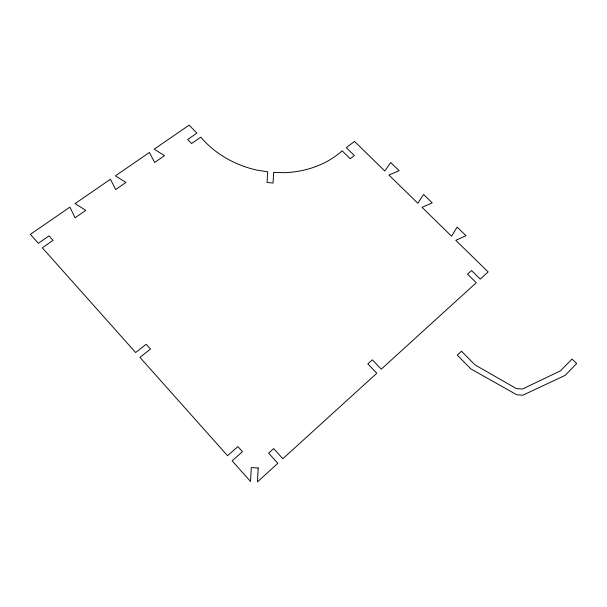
<?xml version="1.0" encoding="UTF-8"?>
<svg xmlns="http://www.w3.org/2000/svg" width="607" height="607" viewBox="0 0 607 607"><rect width="100%" height="100%" fill="white"/><g stroke="black" fill="none" stroke-linecap="round" stroke-linejoin="round"><path stroke-width="0.91" d="M258.187 467.967L257.467 481.852L277.839 463.308L268.635 453.126L273.666 448.596L282.862 458.733L376.788 373.244L367.812 363.881L372.303 359.83L381.272 369.162L476.275 282.718L467.557 274.144L471.54 270.555L480.251 279.099L488.142 271.921L455.804 240.342L465.979 235.675L457.17 227.109L451.54 236.176L422.009 207.336L432.222 202.852L423.587 194.468L417.836 203.262L388.912 175.021L399.156 170.711L390.703 162.501L384.823 171.022L354.496 141.401L346.286 147.668L354.336 155.567L350.216 158.746L342.158 150.817A91.718 76.11 12.2 0 1 284.152 172.691L273.62 172.373L273.067 183.026L267.065 182.479L267.657 171.811L257.14 170.172A91.718 76.11 12.2 0 1 200.788 137.129L191.615 143.54L187.7 139.504L196.888 133.123L189.103 125.148L154.155 149.193L164.52 155.62L154.671 162.464L149.398 152.463L115.413 175.84L125.937 182.434L115.687 189.559L110.459 179.247L75.071 203.588L85.754 210.356L75.078 217.776L69.911 207.139L30.35 234.348L38.332 243.308L49.023 235.88L53.029 240.349L42.346 247.815L135.649 352.546L146.181 344.268L150.468 349.048L139.944 357.364L227.564 455.705L237.906 446.593L242.466 451.676L232.132 460.834L250.539 481.495L251.306 467.595L258.187 467.967M576.65 363.547L565.109 375.376L522.908 395.187L516.754 394.785L470.911 368.919L457.306 355.156L461.487 351.21L475.076 364.921L516.352 388.609L522.49 389.011L560.496 370.824L572.052 359.048L576.65 363.547"/></g></svg>
